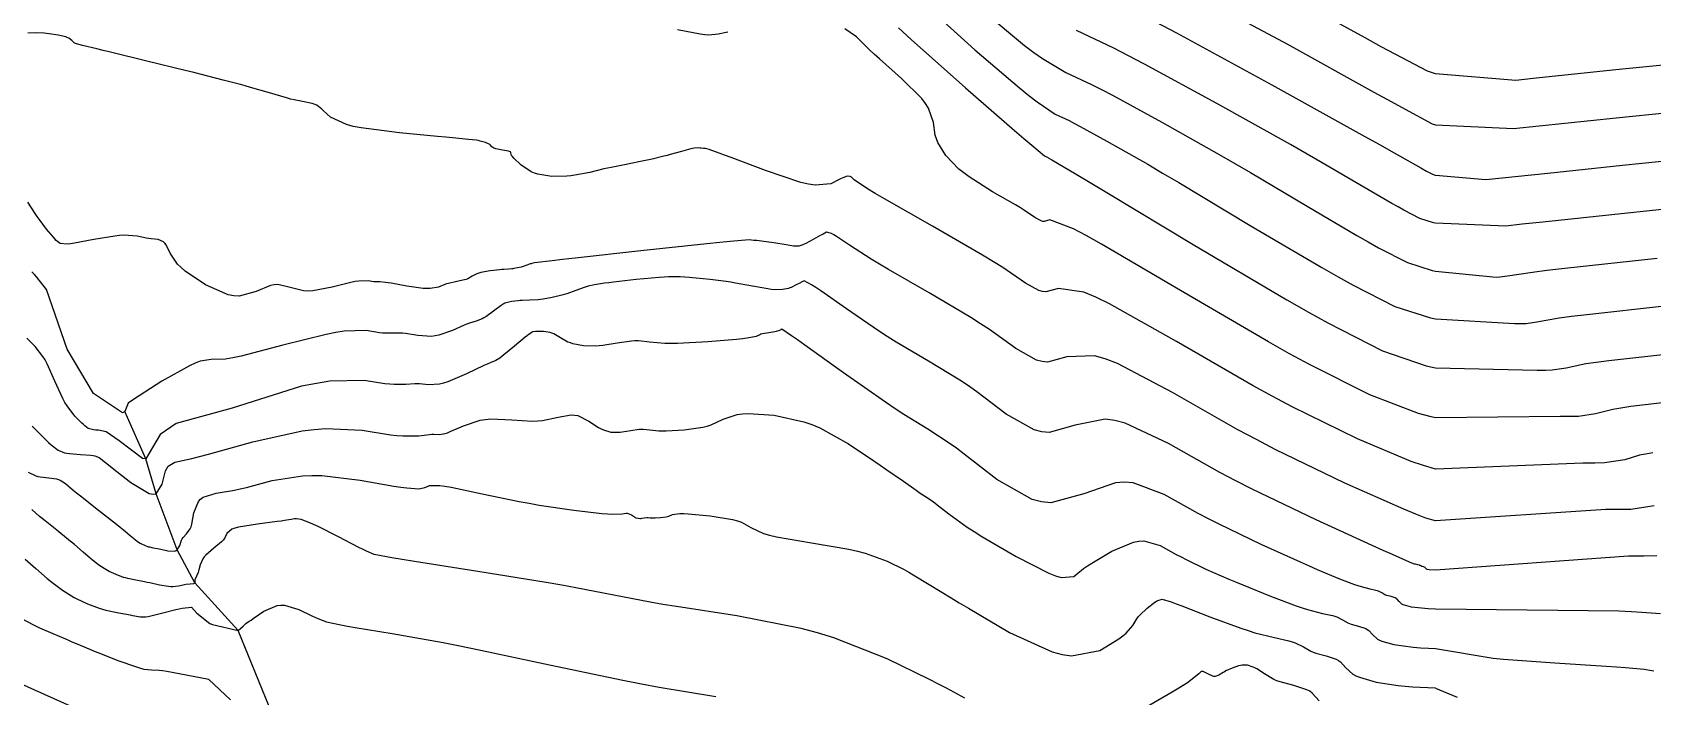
# Model space of a CAD drawing. Header units: metres. Extents: x 837475 to 838479, y 1189012 to 1191015.
# Drawn here: x 837928.5 to 838011, y 1190112.8 to 1190146.6 of the extents above; entities that cross this region are included whole.
import ezdxf

# ---------------------------------------------------------------- set-up
doc = ezdxf.new("R2010")
doc.units = ezdxf.units.M
doc.header["$LTSCALE"] = 0.3
for name, color, linetype in [('COTAS 10', 1, 'Continuous'), ('COTAS INT', 252, 'Continuous'), ('DRENAJE', 5, 'Continuous')]:
    doc.layers.add(name, color=color, linetype=linetype)

msp = doc.modelspace()

# ---------------------------------------------------------------- linework, layer by layer
at = {"layer": 'COTAS 10'}
for points in [[(837963.962, 1190146.649), (837963.466, 1190146.548), (837962.994, 1190146.503), (837962.786, 1190146.521), (837962.545, 1190146.552), (837961.396, 1190146.774)], [(838012.414, 1190127.885), (838009.942, 1190127.594), (838009.44, 1190127.52), (838009.016, 1190127.45), (838008.146, 1190127.224), (838007.271, 1190127.095), (838006.845, 1190127.086), (838006.339, 1190127.088), (838000, 1190127.017), (837999.772, 1190127.067), (837999.134, 1190127.242), (837996.65, 1190128.192), (837993.575, 1190129.738), (837992.564, 1190130.288), (837991.485, 1190130.891), (837987.009, 1190133.511), (837982.992, 1190135.864), (837982.201, 1190136.299), (837981.55, 1190136.64), (837980.359, 1190137.092), (837980.071, 1190137.013), (837979.988, 1190137.021), (837979.905, 1190137.04), (837979.594, 1190137.216), (837979.07, 1190137.574), (837978.852, 1190137.709), (837978.603, 1190137.859), (837977.44, 1190138.531), (837976.241, 1190139.282), (837975.97, 1190139.484), (837975.724, 1190139.682), (837975.055, 1190140.373), (837974.655, 1190141.039), (837974.58, 1190141.221), (837974.519, 1190141.403), (837974.425, 1190142.053), (837974.179, 1190142.789), (837974.022, 1190143.025), (837973.826, 1190143.275), (837972.8, 1190144.294), (837971.67, 1190145.294), (837971.409, 1190145.532), (837971.171, 1190145.754), (837970.499, 1190146.415), (837969.906, 1190146.823)], [(837985.726, 1190147.174), (837986.804, 1190146.608), (837991.661, 1190143.968), (837996.238, 1190141.43), (837997.139, 1190140.929), (837997.883, 1190140.514), (837999.247, 1190139.746), (837999.538, 1190139.575), (837999.605, 1190139.537), (837999.665, 1190139.503), (837999.834, 1190139.416), (837999.979, 1190139.37), (838000, 1190139.366), (838002.56, 1190139.146), (838005.712, 1190139.478), (838009.514, 1190139.875), (838011.525, 1190140.085)], [(837928.518, 1190126.593), (837929.21, 1190125.916), (837929.364, 1190125.774), (837929.5, 1190125.651), (837929.856, 1190125.372), (837930.179, 1190125.248), (837930.295, 1190125.223), (837930.423, 1190125.202), (837930.984, 1190125.161), (837931.518, 1190125.13), (837931.629, 1190125.115), (837931.725, 1190125.097), (837931.939, 1190125.011), (837932.254, 1190124.751), (837932.413, 1190124.624), (837932.603, 1190124.474), (837933.548, 1190123.731), (837934.492, 1190123.171), (837934.681, 1190123.135), (837934.839, 1190123.151), (837935.148, 1190123.642), (837935.311, 1190124.318), (837935.377, 1190124.452), (837935.452, 1190124.561), (837935.797, 1190124.763), (837936.651, 1190124.952), (837937.048, 1190125.053), (837937.513, 1190125.176), (837939.771, 1190125.8), (837942.271, 1190126.354), (837942.89, 1190126.434), (837943.476, 1190126.482), (837945.33, 1190126.389), (837946.774, 1190126.163), (837947.103, 1190126.127), (837947.402, 1190126.103), (837948.224, 1190126.113), (837948.761, 1190126.176), (837948.879, 1190126.185), (837948.983, 1190126.19), (837949.251, 1190126.179), (837949.551, 1190126.226), (837949.676, 1190126.268), (837949.82, 1190126.323), (837950.489, 1190126.624), (837951.347, 1190126.903), (837951.609, 1190126.944), (837951.883, 1190126.969), (837952.958, 1190126.926), (837954.015, 1190126.858), (837954.276, 1190126.866), (837954.524, 1190126.886), (837955.306, 1190127.057), (837955.969, 1190127.178), (837956.141, 1190127.167), (837956.309, 1190127.136), (837956.876, 1190126.861), (837957.374, 1190126.531), (837957.498, 1190126.465), (837957.617, 1190126.409), (837957.995, 1190126.3), (837958.358, 1190126.289), (837958.466, 1190126.295), (837958.578, 1190126.305), (837959.01, 1190126.376), (837959.436, 1190126.44), (837959.544, 1190126.446), (837959.647, 1190126.447), (837959.983, 1190126.409), (837960.438, 1190126.367), (837960.616, 1190126.365), (837960.816, 1190126.368), (837961.728, 1190126.416), (837962.679, 1190126.545), (837962.903, 1190126.599), (837963.112, 1190126.662), (837963.724, 1190126.953), (837964.428, 1190127.193), (837964.694, 1190127.223), (837964.991, 1190127.237), (837966.317, 1190127.158), (837967.825, 1190126.825), (837968.236, 1190126.679), (837968.644, 1190126.51), (837970.094, 1190125.707), (837971.394, 1190124.834), (837971.708, 1190124.621), (837972.002, 1190124.419), (837972.897, 1190123.795), (837973.546, 1190123.337), (837973.685, 1190123.242), (837973.807, 1190123.159), (837974.098, 1190122.973), (837974.375, 1190122.783), (837974.488, 1190122.699), (837974.616, 1190122.601), (837975.206, 1190122.131), (837976.151, 1190121.458), (837976.503, 1190121.232), (837976.894, 1190120.988), (837978.631, 1190119.964), (837980.295, 1190119.116), (837980.64, 1190118.983), (837980.935, 1190118.895), (837981.583, 1190118.947), (837982.074, 1190119.354), (837982.269, 1190119.49), (837982.491, 1190119.636), (837983.507, 1190120.246), (837984.606, 1190120.701), (837984.88, 1190120.749), (837985.142, 1190120.763), (837985.975, 1190120.533), (837986.787, 1190120.075), (837987.035, 1190119.945), (837987.293, 1190119.813), (837988.305, 1190119.329), (837989.462, 1190118.818), (837989.811, 1190118.67), (837990.173, 1190118.519), (837991.583, 1190117.949), (837992.896, 1190117.458), (837993.196, 1190117.355), (837993.47, 1190117.268), (837994.231, 1190117.074), (837994.745, 1190116.963), (837994.862, 1190116.927), (837994.969, 1190116.89), (837995.265, 1190116.737), (837995.527, 1190116.587), (837995.613, 1190116.551), (837995.704, 1190116.518), (837996.079, 1190116.418), (837996.438, 1190116.302), (837996.518, 1190116.258), (837996.59, 1190116.21), (837996.781, 1190115.993), (837997.032, 1190115.763), (837997.141, 1190115.706), (837997.268, 1190115.652), (837997.868, 1190115.483), (837998.855, 1190115.353), (837999.224, 1190115.324), (837999.636, 1190115.299), (838000, 1190115.286), (838002.924, 1190114.797), (838003.458, 1190114.743), (838006.068, 1190114.548), (838008.679, 1190114.381), (838009.214, 1190114.345), (838009.667, 1190114.314), (838010.625, 1190114.241), (838011.011, 1190114.174), (838011.104, 1190114.148)], [(837927.813, 1190113.56), (837930.466, 1190112.363)]]:
    msp.add_lwpolyline(points, dxfattribs=at)
at = {"layer": 'COTAS INT'}
for points in [[(837987.693, 1190148.607), (837992.449, 1190146.035), (837996.854, 1190143.6), (837997.729, 1190143.119), (837998.454, 1190142.722), (837999.823, 1190141.984), (838000, 1190141.928), (838003.958, 1190141.74), (838009.2, 1190142.288), (838014.532, 1190142.831)], [(838013.469, 1190145.157), (838009.173, 1190144.73), (838004.961, 1190144.283), (838004.077, 1190144.186), (838000, 1190144.523), (837999.584, 1190144.666), (837997.941, 1190145.526), (837997.231, 1190145.909), (837996.411, 1190146.356), (837992.531, 1190148.493)], [(837973.879, 1190148.136), (837976.528, 1190145.75), (837978.811, 1190143.812), (837979.289, 1190143.424), (837979.7, 1190143.102), (837980.629, 1190142.477), (837981.332, 1190142.145), (837981.602, 1190142.007), (837981.903, 1190141.848), (837983.262, 1190141.11), (837985.335, 1190139.923), (837986.087, 1190139.481), (837986.917, 1190138.992), (837990.556, 1190136.816), (837994.207, 1190134.665), (837995.044, 1190134.19), (837995.805, 1190133.768), (837997.924, 1190132.682), (837999.735, 1190132.104), (838000, 1190132.057), (838004.015, 1190131.822), (838004.335, 1190131.82), (838004.605, 1190131.826), (838005.16, 1190131.908), (838006.292, 1190132.112), (838006.927, 1190132.195), (838007.701, 1190132.289), (838011.656, 1190132.723)], [(837977, 1190147.688), (837979.069, 1190145.973), (837979.542, 1190145.614), (837979.973, 1190145.305), (837981.169, 1190144.604), (837982.476, 1190143.986), (837982.976, 1190143.729), (837983.537, 1190143.435), (837986.061, 1190142.063), (837988.969, 1190140.425), (837989.771, 1190139.964), (837990.572, 1190139.499), (837993.453, 1190137.793), (837995.984, 1190136.301), (837996.564, 1190135.972), (837997.092, 1190135.68), (837998.561, 1190134.926), (837999.816, 1190134.526), (838000, 1190134.493), (838003.081, 1190134.188), (838003.272, 1190134.192), (838003.666, 1190134.25), (838004.93, 1190134.443), (838005.671, 1190134.532), (838006.581, 1190134.637), (838011.278, 1190135.142)], [(837972.638, 1190146.867), (837973.29, 1190146.267), (837976.056, 1190143.813), (837978.554, 1190141.65), (837979.036, 1190141.235), (837979.428, 1190140.899), (837980.089, 1190140.351), (837980.189, 1190140.304), (837980.227, 1190140.284), (837980.27, 1190140.262), (837980.462, 1190140.157), (837981.701, 1190139.42), (837982.403, 1190138.999), (837983.262, 1190138.484), (837987.66, 1190135.839), (837992.43, 1190133.028), (837993.523, 1190132.408), (837994.518, 1190131.857), (837997.287, 1190130.437), (837999.512, 1190129.676), (838000, 1190129.575), (838005.177, 1190129.455), (838005.59, 1190129.453), (838005.938, 1190129.461), (838006.653, 1190129.566), (838007.654, 1190129.781), (838008.183, 1190129.858), (838008.822, 1190129.941), (838012.035, 1190130.304)], [(838016.33, 1190138.131), (838010.899, 1190137.561), (838005.461, 1190136.984), (838004.415, 1190136.87), (838003.568, 1190136.774), (838000, 1190136.93), (837999.897, 1190136.948), (837999.197, 1190137.171), (837998.378, 1190137.591), (837998.084, 1190137.755), (837997.761, 1190137.938), (837996.35, 1190138.769), (837994.227, 1190140.007), (837993.455, 1190140.446), (837992.603, 1190140.927), (837988.861, 1190143.015), (837985.17, 1190145.022), (837984.351, 1190145.452), (837983.619, 1190145.827), (837981.709, 1190146.73)], [(838011.062, 1190125.246), (838010.696, 1190125.183), (838010.378, 1190125.12), (838009.64, 1190124.882), (838008.604, 1190124.729), (838008.1, 1190124.718), (838007.501, 1190124.721), (838000, 1190124.417), (837999.948, 1190124.425), (837999.381, 1190124.594), (837998.756, 1190124.807), (837996.013, 1190125.947), (837992.701, 1190127.578), (837991.717, 1190128.101), (837990.703, 1190128.656), (837986.802, 1190130.915), (837983.391, 1190132.826), (837982.687, 1190133.16), (837982.087, 1190133.41), (837980.789, 1190133.609), (837980.155, 1190133.437), (837979.974, 1190133.453), (837979.791, 1190133.496), (837979.107, 1190133.882), (837977.956, 1190134.67), (837977.478, 1190134.966), (837976.93, 1190135.296), (837974.374, 1190136.771), (837971.931, 1190138.166), (837971.454, 1190138.446), (837971.065, 1190138.68), (837970.38, 1190139.142), (837970.253, 1190139.266), (837970.215, 1190139.288), (837970.176, 1190139.304), (837970.025, 1190139.316), (837969.803, 1190139.242), (837969.719, 1190139.203), (837969.624, 1190139.157), (837969.202, 1190138.927), (837968.395, 1190138.86), (837968.058, 1190138.917), (837967.671, 1190139.007), (837965.865, 1190139.605), (837964.132, 1190140.265), (837963.791, 1190140.394), (837963.51, 1190140.499), (837963, 1190140.686), (837962.884, 1190140.714), (837962.82, 1190140.724), (837962.707, 1190140.732), (837962.597, 1190140.738), (837962.568, 1190140.741), (837962.538, 1190140.744), (837962.436, 1190140.76), (837962.245, 1190140.744), (837962.16, 1190140.727), (837962.062, 1190140.704), (837961.59, 1190140.576), (837961.02, 1190140.417), (837960.86, 1190140.375), (837960.698, 1190140.333), (837960.103, 1190140.191), (837959.507, 1190140.062), (837959.345, 1190140.028), (837959.185, 1190139.996), (837958.614, 1190139.887), (837958.013, 1190139.768), (837957.833, 1190139.729), (837957.647, 1190139.687), (837956.926, 1190139.514), (837956.167, 1190139.366), (837955.957, 1190139.34), (837955.747, 1190139.321), (837954.987, 1190139.308), (837954.285, 1190139.416), (837954.11, 1190139.473), (837953.945, 1190139.542), (837953.419, 1190139.891), (837953.055, 1190140.244), (837952.991, 1190140.316), (837952.944, 1190140.376), (837952.905, 1190140.501), (837952.879, 1190140.554), (837952.839, 1190140.569), (837952.785, 1190140.585), (837952.475, 1190140.644), (837952.147, 1190140.709), (837952.083, 1190140.728), (837952.029, 1190140.747), (837951.929, 1190140.821), (837951.865, 1190140.901), (837951.833, 1190140.924), (837951.796, 1190140.947), (837951.612, 1190141.032), (837951.344, 1190141.11), (837951.255, 1190141.128), (837951.158, 1190141.145), (837950.753, 1190141.193), (837949.939, 1190141.266), (837949.585, 1190141.299), (837949.175, 1190141.337), (837947.23, 1190141.518), (837945.288, 1190141.772), (837944.88, 1190141.856), (837944.528, 1190141.946), (837943.727, 1190142.318), (837943.354, 1190142.663), (837943.272, 1190142.735), (837943.2, 1190142.797), (837943.017, 1190142.937), (837942.844, 1190143.006), (837942.778, 1190143.024), (837942.705, 1190143.041), (837942.374, 1190143.098), (837941.87, 1190143.2), (837941.688, 1190143.246), (837941.487, 1190143.299), (837940.607, 1190143.555), (837939.638, 1190143.841), (837939.381, 1190143.914), (837939.129, 1190143.984), (837938.26, 1190144.214), (837937.154, 1190144.49), (837936.753, 1190144.59), (837936.311, 1190144.699), (837934.371, 1190145.178), (837932.524, 1190145.629), (837932.141, 1190145.721), (837931.814, 1190145.8), (837931.094, 1190145.965), (837930.791, 1190146.049), (837930.726, 1190146.076), (837930.671, 1190146.105), (837930.539, 1190146.224), (837930.386, 1190146.345), (837930.317, 1190146.376), (837930.236, 1190146.405), (837929.845, 1190146.5), (837929.386, 1190146.57), (837929.261, 1190146.583), (837929.138, 1190146.594), (837928.702, 1190146.612), (837928.313, 1190146.605)], [(838011.133, 1190122.54), (838009.937, 1190122.363), (838009.355, 1190122.351), (838008.663, 1190122.354), (838000, 1190121.777), (837999.506, 1190121.919), (837998.989, 1190122.121), (837998.377, 1190122.373), (837995.376, 1190123.702), (837991.826, 1190125.418), (837990.869, 1190125.915), (837989.922, 1190126.42), (837986.595, 1190128.32), (837983.791, 1190129.789), (837983.173, 1190130.022), (837982.625, 1190130.18), (837981.22, 1190130.126), (837980.24, 1190129.86), (837979.96, 1190129.884), (837979.677, 1190129.951), (837978.621, 1190130.548), (837977.286, 1190131.515), (837976.827, 1190131.814), (837976.328, 1190132.128), (837974.202, 1190133.379), (837972.133, 1190134.568), (837971.67, 1190134.844), (837971.255, 1190135.096), (837970.154, 1190135.811), (837969.494, 1190136.254), (837969.357, 1190136.334), (837969.24, 1190136.395), (837968.986, 1190136.464), (837968.804, 1190136.376), (837968.734, 1190136.338), (837968.654, 1190136.295), (837968.294, 1190136.091), (837967.929, 1190135.892), (837967.846, 1190135.853), (837967.772, 1190135.819), (837967.571, 1190135.754), (837967.367, 1190135.754), (837967.291, 1190135.761), (837967.206, 1190135.772), (837966.83, 1190135.838), (837966.406, 1190135.917), (837966.292, 1190135.935), (837966.179, 1190135.952), (837965.784, 1190136.003), (837965.435, 1190136.039), (837965.352, 1190136.047), (837965.275, 1190136.054), (837965.043, 1190136.074), (837964.078, 1190135.998), (837963.539, 1190135.944), (837962.881, 1190135.876), (837959.523, 1190135.515), (837956.18, 1190135.147), (837955.532, 1190135.075), (837955.004, 1190135.016), (837954.102, 1190134.91), (837953.972, 1190134.879), (837953.931, 1190134.867), (837953.889, 1190134.853), (837953.72, 1190134.793), (837953.536, 1190134.728), (837953.484, 1190134.712), (837953.432, 1190134.697), (837953.24, 1190134.649), (837953.051, 1190134.615), (837953.001, 1190134.609), (837952.952, 1190134.603), (837952.783, 1190134.594), (837952.541, 1190134.579), (837952.447, 1190134.57), (837952.341, 1190134.559), (837951.857, 1190134.501), (837951.374, 1190134.416), (837951.267, 1190134.388), (837951.173, 1190134.358), (837950.931, 1190134.23), (837950.711, 1190134.102), (837950.631, 1190134.071), (837950.542, 1190134.042), (837950.152, 1190133.953), (837949.737, 1190133.863), (837949.634, 1190133.834), (837949.534, 1190133.803), (837949.215, 1190133.676), (837948.794, 1190133.598), (837948.63, 1190133.599), (837948.447, 1190133.61), (837947.615, 1190133.729), (837946.815, 1190133.873), (837946.651, 1190133.899), (837946.513, 1190133.918), (837946.224, 1190133.94), (837946.058, 1190133.938), (837945.998, 1190133.943), (837945.932, 1190133.95), (837945.641, 1190133.996), (837945.16, 1190133.984), (837944.973, 1190133.955), (837944.763, 1190133.914), (837943.812, 1190133.677), (837942.812, 1190133.486), (837942.571, 1190133.475), (837942.346, 1190133.483), (837941.662, 1190133.662), (837941.042, 1190133.811), (837940.857, 1190133.799), (837940.666, 1190133.764), (837939.93, 1190133.446), (837939.065, 1190133.215), (837938.793, 1190133.234), (837938.506, 1190133.29), (837937.354, 1190133.793), (837936.32, 1190134.49), (837936.108, 1190134.669), (837935.929, 1190134.841), (837935.549, 1190135.408), (837935.352, 1190135.834), (837935.288, 1190135.917), (837935.219, 1190135.984), (837934.935, 1190136.1), (837934.581, 1190136.135), (837934.468, 1190136.152), (837934.349, 1190136.172), (837933.866, 1190136.267), (837933.209, 1190136.311), (837932.98, 1190136.297), (837932.732, 1190136.273), (837931.666, 1190136.093), (837930.674, 1190135.909), (837930.472, 1190135.881), (837930.302, 1190135.864), (837929.949, 1190135.887), (837929.754, 1190136.054), (837929.683, 1190136.127), (837929.606, 1190136.213), (837929.264, 1190136.621), (837928.88, 1190137.127), (837928.776, 1190137.274), (837928.672, 1190137.423), (837928.305, 1190137.99)], [(838011.27, 1190119.997), (838010.609, 1190119.983), (838009.825, 1190119.987), (838000, 1190119.271), (837999.663, 1190119.287), (837999.569, 1190119.314), (837999.549, 1190119.322), (837999.531, 1190119.331), (837999.492, 1190119.367), (837999.462, 1190119.402), (837999.438, 1190119.416), (837999.381, 1190119.434), (837999.322, 1190119.45), (837999.307, 1190119.455), (837999.294, 1190119.461), (837999.252, 1190119.485), (837999.206, 1190119.509), (837999.189, 1190119.515), (837999.17, 1190119.52), (837999.089, 1190119.538), (837998.969, 1190119.569), (837998.926, 1190119.582), (837998.878, 1190119.599), (837998.671, 1190119.676), (837997.8, 1190120.063), (837997.334, 1190120.274), (837996.771, 1190120.53), (837993.924, 1190121.83), (837990.65, 1190123.397), (837989.817, 1190123.821), (837989.016, 1190124.241), (837986.389, 1190125.724), (837984.19, 1190126.751), (837983.659, 1190126.884), (837983.162, 1190126.95), (837981.65, 1190126.643), (837980.325, 1190126.283), (837979.946, 1190126.316), (837979.562, 1190126.407), (837978.135, 1190127.215), (837976.637, 1190128.348), (837976.21, 1190128.644), (837975.777, 1190128.932), (837974.168, 1190129.91), (837972.527, 1190130.882), (837972.075, 1190131.166), (837971.624, 1190131.458), (837970, 1190132.566), (837968.685, 1190133.487), (837968.428, 1190133.66), (837968.217, 1190133.798), (837967.842, 1190133.999), (837967.737, 1190133.948), (837967.696, 1190133.926), (837967.65, 1190133.901), (837967.442, 1190133.783), (837967.187, 1190133.662), (837967.112, 1190133.635), (837967.036, 1190133.61), (837966.742, 1190133.546), (837966.322, 1190133.545), (837966.165, 1190133.56), (837965.99, 1190133.582), (837965.212, 1190133.719), (837964.338, 1190133.881), (837964.102, 1190133.919), (837963.87, 1190133.955), (837963.054, 1190134.059), (837962.335, 1190134.133), (837962.163, 1190134.15), (837962.003, 1190134.165), (837961.525, 1190134.206), (837960.937, 1190134.202), (837960.708, 1190134.188), (837960.45, 1190134.169), (837959.279, 1190134.055), (837958.13, 1190133.925), (837957.886, 1190133.896), (837957.673, 1190133.869), (837957.171, 1190133.796), (837956.847, 1190133.719), (837956.746, 1190133.689), (837956.64, 1190133.655), (837956.216, 1190133.503), (837955.755, 1190133.341), (837955.625, 1190133.301), (837955.494, 1190133.264), (837955.013, 1190133.145), (837954.542, 1190133.06), (837954.417, 1190133.043), (837954.294, 1190133.03), (837953.869, 1190133.007), (837953.478, 1190132.996), (837953.376, 1190132.991), (837953.277, 1190132.984), (837952.941, 1190132.951), (837952.605, 1190132.85), (837952.506, 1190132.801), (837952.404, 1190132.742), (837952.013, 1190132.453), (837951.631, 1190132.163), (837951.535, 1190132.104), (837951.443, 1190132.054), (837951.145, 1190131.948), (837950.794, 1190131.845), (837950.668, 1190131.797), (837950.53, 1190131.741), (837949.929, 1190131.465), (837949.243, 1190131.225), (837949.051, 1190131.191), (837948.859, 1190131.17), (837948.16, 1190131.213), (837947.538, 1190131.312), (837947.394, 1190131.327), (837947.262, 1190131.337), (837946.891, 1190131.331), (837946.506, 1190131.327), (837946.367, 1190131.338), (837946.213, 1190131.354), (837945.538, 1190131.46), (837944.418, 1190131.432), (837943.984, 1190131.365), (837943.496, 1190131.271), (837941.286, 1190130.719), (837939.17, 1190130.168), (837938.741, 1190130.076), (837938.38, 1190130.009), (837937.646, 1190129.988), (837937.084, 1190129.909), (837936.833, 1190129.806), (837936.54, 1190129.669), (837935.135, 1190128.882), (837933.686, 1190127.959), (837933.422, 1190127.771), (837933.249, 1190127.34), (837933.12, 1190127.281), (837931.654, 1190128.257), (837930.316, 1190130.524), (837929.259, 1190133.551), (837928.771, 1190134.174), (837928.64, 1190134.316), (837928.509, 1190134.445)], [(838011.454, 1190117.05), (838010.507, 1190117.116), (838009.98, 1190117.15), (838009.336, 1190117.191), (838000, 1190117.283), (837999.613, 1190117.304), (837998.766, 1190117.385), (837998.418, 1190117.483), (837998.345, 1190117.514), (837998.282, 1190117.547), (837998.137, 1190117.68), (837998.026, 1190117.806), (837997.984, 1190117.834), (837997.938, 1190117.859), (837997.73, 1190117.926), (837997.513, 1190117.984), (837997.46, 1190118.003), (837997.41, 1190118.024), (837997.259, 1190118.111), (837997.087, 1190118.199), (837997.026, 1190118.221), (837996.958, 1190118.242), (837996.66, 1190118.306), (837996.219, 1190118.418), (837996.061, 1190118.469), (837995.887, 1190118.528), (837995.127, 1190118.813), (837993.986, 1190119.291), (837993.573, 1190119.472), (837993.116, 1190119.674), (837991.114, 1190120.579), (837988.971, 1190121.605), (837988.426, 1190121.883), (837987.902, 1190122.158), (837986.182, 1190123.129), (837984.589, 1190123.713), (837984.145, 1190123.745), (837983.7, 1190123.72), (837982.08, 1190123.161), (837980.409, 1190122.706), (837979.932, 1190122.748), (837979.448, 1190122.863), (837977.648, 1190123.881), (837975.989, 1190125.181), (837975.593, 1190125.473), (837975.226, 1190125.736), (837974.133, 1190126.441), (837972.921, 1190127.195), (837972.48, 1190127.489), (837971.992, 1190127.82), (837969.847, 1190129.321), (837967.876, 1190130.72), (837967.498, 1190130.986), (837967.193, 1190131.2), (837966.699, 1190131.534), (837966.67, 1190131.52), (837966.659, 1190131.514), (837966.646, 1190131.508), (837966.59, 1190131.475), (837966.465, 1190131.434), (837966.409, 1190131.421), (837966.345, 1190131.408), (837966.037, 1190131.357), (837965.716, 1190131.295), (837965.643, 1190131.275), (837965.578, 1190131.254), (837965.398, 1190131.17), (837964.939, 1190131.072), (837964.696, 1190131.041), (837964.404, 1190131.01), (837962.933, 1190130.887), (837961.385, 1190130.806), (837961.045, 1190130.801), (837960.743, 1190130.803), (837959.972, 1190130.875), (837959.401, 1190130.94), (837959.226, 1190130.938), (837959.043, 1190130.928), (837958.32, 1190130.819), (837957.587, 1190130.699), (837957.397, 1190130.682), (837957.213, 1190130.671), (837956.598, 1190130.69), (837956.068, 1190130.792), (837955.937, 1190130.833), (837955.814, 1190130.88), (837955.429, 1190131.096), (837955.09, 1190131.299), (837954.996, 1190131.338), (837954.901, 1190131.369), (837954.559, 1190131.416), (837954.268, 1190131.412), (837954.206, 1190131.411), (837954.152, 1190131.409), (837954.024, 1190131.401), (837953.836, 1190131.284), (837953.744, 1190131.213), (837953.634, 1190131.127), (837953.095, 1190130.676), (837952.552, 1190130.224), (837952.44, 1190130.137), (837952.344, 1190130.065), (837952.139, 1190129.943), (837951.85, 1190129.827), (837951.703, 1190129.76), (837951.526, 1190129.678), (837950.643, 1190129.255), (837949.692, 1190128.852), (837949.472, 1190128.782), (837949.272, 1190128.731), (837948.706, 1190128.696), (837948.26, 1190128.751), (837948.136, 1190128.756), (837948.011, 1190128.757), (837947.557, 1190128.722), (837946.954, 1190128.715), (837946.735, 1190128.732), (837946.493, 1190128.759), (837945.434, 1190128.924), (837943.681, 1190128.882), (837943.003, 1190128.777), (837942.242, 1190128.632), (837938.707, 1190127.516), (837935.852, 1190126.74), (837935.041, 1190126.176), (837934.314, 1190124.942), (837934.152, 1190124.946), (837932.961, 1190125.859), (837932.291, 1190126.317), (837931.911, 1190126.39), (837931.769, 1190126.402), (837931.648, 1190126.416), (837931.386, 1190126.482), (837931.205, 1190126.624), (837931.136, 1190126.686), (837931.058, 1190126.758), (837930.706, 1190127.102), (837930.301, 1190127.626), (837930.19, 1190127.811), (837930.08, 1190128.014), (837929.685, 1190128.893), (837929.291, 1190129.768), (837929.182, 1190129.969), (837929.072, 1190130.151), (837928.675, 1190130.657), (837928.25, 1190131.083)], [(837928.325, 1190124.263), (837928.709, 1190124.079), (837928.821, 1190124.044), (837928.935, 1190124.014), (837929.368, 1190123.962), (837929.773, 1190123.914), (837929.87, 1190123.887), (837929.959, 1190123.854), (837930.226, 1190123.685), (837930.619, 1190123.351), (837930.788, 1190123.213), (837930.984, 1190123.056), (837931.909, 1190122.325), (837932.824, 1190121.606), (837933.013, 1190121.455), (837933.174, 1190121.326), (837933.525, 1190121.035), (837933.684, 1190120.896), (837933.725, 1190120.862), (837933.764, 1190120.83), (837933.894, 1190120.733), (837934.022, 1190120.653), (837934.098, 1190120.611), (837934.247, 1190120.541), (837934.408, 1190120.481), (837934.454, 1190120.467), (837934.502, 1190120.454), (837934.68, 1190120.416), (837934.909, 1190120.373), (837934.988, 1190120.357), (837935.074, 1190120.339), (837935.442, 1190120.259), (837935.785, 1190120.245), (837935.856, 1190120.268), (837935.916, 1190120.303), (837936.045, 1190120.529), (837936.134, 1190120.804), (837936.169, 1190120.87), (837936.209, 1190120.931), (837936.389, 1190121.116), (837936.574, 1190121.376), (837936.617, 1190121.485), (837936.656, 1190121.61), (837936.767, 1190122.192), (837936.994, 1190122.762), (837937.106, 1190122.88), (837937.24, 1190122.979), (837937.902, 1190123.192), (837938.827, 1190123.348), (837939.126, 1190123.413), (837939.443, 1190123.486), (837940.747, 1190123.828), (837942.3, 1190124.076), (837942.776, 1190124.091), (837943.272, 1190124.082), (837945.226, 1190123.853), (837946.951, 1190123.553), (837947.303, 1190123.499), (837947.6, 1190123.457), (837948.216, 1190123.411), (837948.458, 1190123.46), (837948.519, 1190123.478), (837948.578, 1190123.498), (837948.769, 1190123.587), (837949.286, 1190123.583), (837949.55, 1190123.545), (837949.867, 1190123.491), (837951.448, 1190123.16), (837953.333, 1190122.767), (837953.841, 1190122.673), (837954.343, 1190122.586), (837956.106, 1190122.324), (837957.535, 1190122.162), (837957.825, 1190122.137), (837958.07, 1190122.122), (837958.577, 1190122.139), (837958.778, 1190122.176), (837958.83, 1190122.172), (837958.881, 1190122.163), (837959.053, 1190122.08), (837959.204, 1190121.98), (837959.242, 1190121.96), (837959.277, 1190121.943), (837959.392, 1190121.91), (837959.502, 1190121.906), (837959.535, 1190121.908), (837959.569, 1190121.911), (837959.7, 1190121.933), (837959.829, 1190121.952), (837959.862, 1190121.954), (837959.893, 1190121.954), (837959.995, 1190121.943), (837960.133, 1190121.93), (837960.247, 1190121.93), (837960.524, 1190121.945), (837960.812, 1190121.984), (837960.88, 1190122.001), (837960.943, 1190122.019), (837961.129, 1190122.108), (837961.517, 1190122.16), (837961.708, 1190122.156), (837961.935, 1190122.143), (837963.056, 1190122.033), (837964.199, 1190121.845), (837964.44, 1190121.783), (837964.649, 1190121.717), (837965.131, 1190121.446), (837965.767, 1190121.145), (837966.073, 1190121.061), (837966.436, 1190120.976), (837968.215, 1190120.668), (837970.113, 1190120.336), (837970.551, 1190120.237), (837970.951, 1190120.134), (837972.076, 1190119.736), (837972.937, 1190119.298), (837973.17, 1190119.17), (837973.4, 1190119.04), (837974.21, 1190118.545), (837975.32, 1190117.859), (837975.739, 1190117.608), (837976.207, 1190117.33), (837978.299, 1190116.104), (837980.468, 1190115.111), (837980.984, 1190114.979), (837981.464, 1190114.91), (837982.891, 1190115.177), (837983.874, 1190115.783), (837984.073, 1190115.927), (837984.241, 1190116.06), (837984.582, 1190116.457), (837984.776, 1190116.793), (837984.851, 1190116.889), (837984.934, 1190116.985), (837985.313, 1190117.344), (837985.695, 1190117.635), (837985.782, 1190117.69), (837985.86, 1190117.734), (837986.071, 1190117.796), (837986.54, 1190117.653), (837986.781, 1190117.566), (837987.069, 1190117.458), (837988.507, 1190116.901), (837990.078, 1190116.319), (837990.449, 1190116.195), (837990.792, 1190116.089), (837991.802, 1190115.842), (837992.532, 1190115.684), (837992.699, 1190115.633), (837992.851, 1190115.58), (837993.271, 1190115.363), (837993.644, 1190115.15), (837993.765, 1190115.099), (837993.895, 1190115.052), (837994.428, 1190114.91), (837994.938, 1190114.745), (837995.052, 1190114.683), (837995.154, 1190114.614), (837995.426, 1190114.306), (837995.782, 1190113.979), (837995.937, 1190113.898), (837996.117, 1190113.822), (837996.971, 1190113.581), (837998.096, 1190113.402), (837998.447, 1190113.365), (837998.815, 1190113.334), (838000, 1190113.278)], [(837976.02, 1190112.75), (837975.082, 1190113.272), (837974.683, 1190113.477), (837974.225, 1190113.707), (837972.069, 1190114.756), (837969.345, 1190115.834), (837968.528, 1190116.083), (837967.684, 1190116.31), (837964.408, 1190116.95), (837961.348, 1190117.415), (837960.639, 1190117.531), (837959.991, 1190117.642), (837958.149, 1190117.999), (837956.205, 1190118.379), (837955.492, 1190118.506), (837954.703, 1190118.641), (837951.224, 1190119.206), (837947.995, 1190119.718), (837947.365, 1190119.82), (837946.849, 1190119.905), (837945.936, 1190120.069), (837945.558, 1190120.237), (837945.378, 1190120.325), (837945.167, 1190120.43), (837944.133, 1190120.962), (837943.083, 1190121.493), (837942.861, 1190121.598), (837942.669, 1190121.685), (837942.223, 1190121.849), (837941.994, 1190121.878), (837941.938, 1190121.88), (837941.885, 1190121.88), (837941.723, 1190121.857), (837941.374, 1190121.796), (837941.204, 1190121.772), (837941.002, 1190121.745), (837940.008, 1190121.62), (837939.036, 1190121.458), (837938.848, 1190121.408), (837938.695, 1190121.354), (837938.437, 1190121.141), (837938.318, 1190120.884), (837938.253, 1190120.804), (837938.175, 1190120.72), (837937.778, 1190120.383), (837937.375, 1190120.034), (837937.293, 1190119.942), (837937.224, 1190119.853), (837937.083, 1190119.548), (837937.019, 1190119.283), (837936.999, 1190119.218), (837936.978, 1190119.156), (837936.893, 1190118.966), (837936.825, 1190118.819), (837936.815, 1190118.785), (837936.808, 1190118.753), (837936.815, 1190118.664), (837936.796, 1190118.605), (837936.773, 1190118.593), (837936.743, 1190118.583), (837936.571, 1190118.56), (837936.345, 1190118.537), (837936.282, 1190118.527), (837936.217, 1190118.515), (837935.98, 1190118.457), (837935.685, 1190118.424), (837935.584, 1190118.427), (837935.475, 1190118.436), (837935.012, 1190118.515), (837934.513, 1190118.622), (837934.381, 1190118.648), (837934.252, 1190118.674), (837933.807, 1190118.755), (837933.392, 1190118.844), (837933.281, 1190118.874), (837933.173, 1190118.907), (837932.799, 1190119.046), (837932.454, 1190119.209), (837932.364, 1190119.256), (837932.276, 1190119.305), (837931.98, 1190119.492), (837931.677, 1190119.718), (837931.586, 1190119.791), (837931.491, 1190119.87), (837931.12, 1190120.193), (837930.675, 1190120.58), (837930.534, 1190120.698), (837930.384, 1190120.821), (837929.778, 1190121.305), (837929.183, 1190121.78), (837929.041, 1190121.898), (837928.908, 1190122.009), (837928.512, 1190122.36)], [(837928.177, 1190119.835), (837928.716, 1190119.352), (837929.298, 1190118.844), (837929.447, 1190118.721), (837929.59, 1190118.605), (837930.065, 1190118.251), (837930.53, 1190117.958), (837930.668, 1190117.881), (837930.809, 1190117.806), (837931.351, 1190117.551), (837931.939, 1190117.333), (837932.109, 1190117.282), (837932.282, 1190117.234), (837932.933, 1190117.094), (837933.51, 1190116.993), (837933.636, 1190116.971), (837933.748, 1190116.95), (837934.03, 1190116.894), (837934.322, 1190116.901), (837934.439, 1190116.92), (837934.573, 1190116.947), (837935.187, 1190117.105), (837935.849, 1190117.275), (837936.011, 1190117.31), (837936.165, 1190117.339), (837936.646, 1190117.396), (837936.91, 1190117.081), (837937.573, 1190116.554), (837937.704, 1190116.514), (837939.013, 1190116.196), (837939.271, 1190116.417), (837939.4, 1190116.562), (837939.585, 1190116.672), (837939.676, 1190116.732), (837939.785, 1190116.806), (837940.326, 1190117.179), (837940.997, 1190117.473), (837941.188, 1190117.496), (837941.382, 1190117.494), (837942.102, 1190117.275), (837942.767, 1190116.944), (837942.925, 1190116.872), (837943.072, 1190116.807), (837943.512, 1190116.642), (837944.25, 1190116.482), (837944.585, 1190116.421), (837944.976, 1190116.353), (837946.864, 1190116.046), (837949.465, 1190115.586), (837950.307, 1190115.422), (837951.202, 1190115.242), (837954.873, 1190114.456), (837958.614, 1190113.666), (837959.553, 1190113.483), (837960.45, 1190113.315), (837963.338, 1190112.836)], [(837938.624, 1190112.68), (837937.528, 1190113.715), (837936.373, 1190113.93), (837935.378, 1190114.118), (837935.172, 1190114.15), (837934.995, 1190114.173), (837934.606, 1190114.18), (837934.229, 1190114.223), (837934.059, 1190114.269), (837933.862, 1190114.329), (837932.914, 1190114.665), (837931.93, 1190115.045), (837931.709, 1190115.132), (837931.51, 1190115.212), (837930.981, 1190115.435), (837930.534, 1190115.632), (837930.388, 1190115.695), (837930.233, 1190115.761), (837929.59, 1190116.03), (837928.918, 1190116.325), (837928.743, 1190116.407), (837928.574, 1190116.49), (837928.003, 1190116.792)], [(837994.071, 1190112.619), (837993.718, 1190113.018), (837993.585, 1190113.108), (837993.438, 1190113.188), (837992.778, 1190113.402), (837992.086, 1190113.586), (837991.918, 1190113.647), (837991.761, 1190113.713), (837991.277, 1190113.989), (837990.892, 1190114.244), (837990.796, 1190114.296), (837990.705, 1190114.34), (837990.416, 1190114.435), (837990.139, 1190114.44), (837990.055, 1190114.427), (837989.969, 1190114.409), (837989.635, 1190114.292), (837989.318, 1190114.142), (837989.242, 1190114.103), (837989.172, 1190114.064), (837988.964, 1190113.931), (837988.772, 1190113.864), (837988.712, 1190113.867), (837988.649, 1190113.88), (837988.396, 1190114.004), (837988.162, 1190114.115), (837988.111, 1190114.12), (837988.065, 1190114.114), (837987.949, 1190113.996), (837987.356, 1190113.542), (837987.01, 1190113.324), (837986.586, 1190113.065), (837984.396, 1190111.797)], [(838000, 1190113.27), (838001.091, 1190112.815)]]:
    msp.add_lwpolyline(points, dxfattribs=at)
at = {"layer": 'DRENAJE'}
for p, q in [((837934.314, 1190124.942), (837933.249, 1190127.34)), ((837934.839, 1190123.151), (837934.314, 1190124.942)), ((837935.916, 1190120.303), (837934.839, 1190123.151)), ((837936.8055, 1190118.6345), (837935.916, 1190120.303)), ((837939.013, 1190116.196), (837936.8055, 1190118.6345)), ((837941.266, 1190110.72), (837939.013, 1190116.196))]:
    msp.add_line(p, q, dxfattribs=at)

doc.saveas('drawing.dxf')
